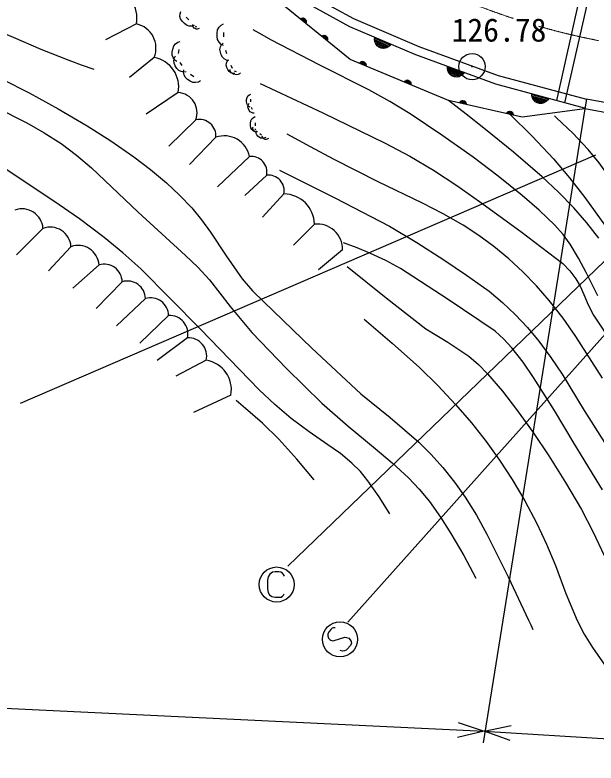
# Model space of a CAD drawing. Units: millimetres, scale not verified. Extents: x 40000 to 680000, y 20000 to 380000.
# Drawn here: x 516286 to 549290, y 234543 to 277016 of the extents above; entities that cross this region are included whole.
import ezdxf
from ezdxf.enums import TextEntityAlignment as Align

# ---------------------------------------------------------------- set-up
doc = ezdxf.new("R2010")
doc.units = ezdxf.units.MM
doc.header["$LTSCALE"] = 1000
doc.linetypes.add('CHAIN', pattern=[18.5, 12, -1.5, 3.5, -1.5])
for name, color, linetype, lineweight in [('M-BGD', 7, 'Continuous', 25), ('M-BMK', 2, 'CHAIN', 13), ('M-STR-STRC', 7, 'Continuous', 25)]:
    doc.layers.add(name, color=color, linetype=linetype, lineweight=lineweight)
doc.styles.add('ＭＳ ゴシック', font='')
doc.styles.get('ＭＳ ゴシック').set_extended_font_data('MS Gothic')

# ---------------------------------------------------------------- blocks, each defined once
blk = doc.blocks.new('BUHIN232')
at = {"color": 7, "linetype": 'Continuous', "lineweight": 25}
for radius in [746, 22.5]:
    blk.add_circle((0, 0), radius, dxfattribs=at)
blk = doc.blocks.new('BUHIN290')
at = {"color": 7, "linetype": 'Continuous', "lineweight": 25}
for p, q in [((-165, 27), (-121, -116)), ((-84, -152), (-155, 79)), ((-139, 110), (-53, -168)), ((-23, -180), (-120, 135)), ((-101, 157), (5, -187)), ((32, -189), (-80, 174))]:
    blk.add_line(p, q, dxfattribs=at)
blk.add_lwpolyline([(59, -191), (10, -189), (-34, -179), (-87, -155), (-123, -120), (-151, -79), (-170, -20), (-169, 29), (-159, 79), (-129, 129), (-98, 163), (-59, 191)], close=True, dxfattribs=at)
blk = doc.blocks.new('BUHIN291')
at = {"color": 7, "linetype": 'Continuous', "lineweight": 25}
for p, q in [((-37, -170), (-171, 32)), ((-164, 66), (-3, -176)), ((29, -179), (-153, 95)), ((-141, 122), (58, -178)), ((84, -172), (-126, 145)), ((-166, -21), (-84, -145))]:
    blk.add_line(p, q, dxfattribs=at)
blk.add_lwpolyline([(110, -167), (63, -179), (18, -181), (-40, -173), (-84, -150), (-123, -119), (-157, -67), (-171, -20), (-175, 30), (-160, 87), (-141, 129), (-110, 167)], close=True, dxfattribs=at)
blk = doc.blocks.new('BUHIN292')
at = {"color": 7, "linetype": 'Continuous', "lineweight": 25}
for p, q in [((-8, -174), (-174, 2)), ((-173, 38), (27, -174)), ((59, -171), (-167, 68)), ((-160, 97), (87, -165)), ((112, -155), (-149, 121)), ((-160, -49), (-58, -157))]:
    blk.add_line(p, q, dxfattribs=at)
blk.add_lwpolyline([(137, -145), (93, -165), (49, -175), (-10, -177), (-58, -162), (-101, -138), (-143, -93), (-165, -48), (-178, 0), (-172, 59), (-160, 103), (-137, 145)], close=True, dxfattribs=at)
blk = doc.blocks.new('BUHIN254')
at = {"color": 7, "linetype": 'Continuous', "lineweight": 25}
blk.add_lwpolyline([(-133, -703), (-65, -747), (17, -761), (123, -754), (273, -714), (390, -646), (477, -546), (511, -423), (486, -310), (462, -239), (398, -153), (316, -118), (-292, 46), (-373, 118), (-444, 228), (-465, 347), (-456, 448), (-411, 553), (-273, 636), (-51, 695), (50, 707), (153, 688), (250, 636), (347, 543)], dxfattribs=at)
blk.add_circle((0, 0), 995, dxfattribs=at)

msp = doc.modelspace()

# ---------------------------------------------------------------- linework, layer by layer
at = {"layer": 'M-BGD'}
for p, q in [((549038, 281086), (547044, 272162)), ((547521, 272033), (549560, 280967)), ((535533, 276795), (530055, 279805)), ((535314, 276345), (529791, 279380)), ((535330, 274495), (530473, 278430)), ((523192, 276506), (521423, 275595)), ((526012, 276892), (526163, 276734)), ((539239, 275211), (535533, 276795)), ((526530, 276388), (526601, 276340)), ((539055, 274746), (535314, 276345)), ((528133, 276016), (528133, 275771)), ((537597, 275301), (536723, 275675)), ((536721, 275607), (537549, 275254)), ((537490, 275211), (536734, 275534)), ((536750, 275459), (537419, 275173)), ((537340, 275139), (536783, 275377)), ((536867, 275273), (537209, 275127)), ((525594, 275056), (525555, 274826)), ((528240, 275021), (528304, 274824)), ((543758, 273568), (539239, 275211)), ((524195, 274602), (522790, 273464)), ((540917, 272169), (535330, 274495)), ((543607, 273091), (539055, 274746)), ((525648, 274325), (525767, 274143)), ((528556, 274159), (528628, 274001)), ((541756, 273697), (540863, 274022)), ((540865, 273955), (541711, 273647)), ((526258, 273655), (526449, 273529)), ((528740, 273847), (528859, 273808)), ((541654, 273601), (540882, 273883)), ((540902, 273808), (541586, 273560)), ((541508, 273522), (540940, 273728)), ((541029, 273629), (541379, 273502)), ((548768, 272214), (543758, 273568)), ((548638, 271731), (543607, 273091)), ((525561, 272607), (523747, 271377)), ((546564, 272227), (545647, 272475)), ((545655, 272408), (546524, 272173)), ((546472, 272122), (545678, 272337)), ((545705, 272265), (546407, 272075)), ((529668, 272227), (529660, 272076)), ((545089, 271220), (540917, 272169)), ((546333, 272030), (545749, 272188)), ((545846, 272097), (546205, 272000)), ((548756, 272243), (548649, 271694)), ((550785, 271850), (548756, 272243)), ((529709, 271778), (529765, 271668)), ((548649, 271694), (542877, 235684)), ((548649, 271694), (545089, 271220)), ((550703, 271296), (548649, 271694)), ((526563, 271065), (525022, 269564)), ((529912, 270556), (529960, 270501)), ((529925, 270897), (529925, 270722)), ((530191, 270285), (530287, 270206)), ((527699, 270069), (526204, 268522)), ((530474, 270081), (530545, 270058)), ((529608, 268983), (527796, 267254)), ((556061, 269096), (531789, 245722)), ((535184, 242537), (558860, 269035)), ((530587, 267918), (529340, 266758)), ((531565, 266853), (530342, 265534)), ((533293, 265131), (532115, 263949)), ((517878, 264898), (516374, 263388)), ((519469, 263860), (518184, 262488)), ((534885, 263682), (533525, 262544)), ((521060, 262822), (519583, 261504)), ((522378, 261866), (520901, 260356)), ((523695, 260909), (522054, 259371)), ((525012, 259953), (523371, 258388)), ((526083, 258681), (524359, 257403)), ((527154, 257409), (525430, 256501)), ((528556, 255438), (526420, 254448)), ((434935, 241562), (542941, 236344)), ((542941, 236344), (572918, 234543))]:
    msp.add_line(p, q, dxfattribs=at)
for points in [[(512192, 277042), (514063, 276555), (515125, 276183), (516179, 275750), (517750, 275069), (519351, 274441), (520056, 274187), (520772, 273936)], [(526464, 276418), (526340, 276379), (526176, 276388), (526039, 276428), (525909, 276526), (525795, 276644), (525696, 276788), (525659, 276933), (525667, 277084), (525710, 277208)], [(528134, 275280), (528002, 275344), (527876, 275479), (527796, 275617), (527765, 275798), (527765, 275982), (527795, 276175), (527877, 276323), (528000, 276440), (528132, 276507)], [(526744, 276246), (526700, 276220), (526636, 276209), (526581, 276213), (526522, 276239), (526469, 276274), (526419, 276320), (526392, 276373), (526381, 276431), (526387, 276482)], [(549391, 261074), (548725, 262388), (548299, 263216), (547824, 264009), (547416, 264558), (546952, 265079), (546051, 265938), (545101, 266760), (543723, 267873), (542311, 268936), (540541, 270189), (538728, 271399), (537581, 272105), (536395, 272765), (533601, 274157), (530828, 275605), (530320, 275884), (529812, 276163)], [(525477, 274367), (525364, 274448), (525267, 274595), (525215, 274737), (525215, 274911), (525244, 275083), (525304, 275259), (525405, 275384), (525538, 275473), (525672, 275515)], [(528431, 274428), (528308, 274446), (528172, 274522), (528072, 274612), (528000, 274750), (527952, 274899), (527927, 275062), (527955, 275203), (528024, 275329), (528112, 275417)], [(526005, 273780), (525876, 273763), (525718, 273802), (525591, 273866), (525481, 273985), (525391, 274122), (525320, 274280), (525310, 274429), (525345, 274575), (525410, 274689)], [(528771, 273684), (528667, 273687), (528546, 273738), (528455, 273803), (528382, 273911), (528329, 274030), (528292, 274163), (528302, 274282), (528348, 274393), (528413, 274475)], [(526829, 273276), (526711, 273207), (526542, 273179), (526394, 273188), (526238, 273258), (526095, 273352), (525961, 273476), (525889, 273616), (525862, 273771), (525878, 273908)], [(529097, 273729), (529044, 273676), (528959, 273636), (528879, 273620), (528786, 273634), (528697, 273664), (528609, 273709), (528551, 273773), (528514, 273851), (528502, 273926)], [(515592, 273352), (517100, 272589), (518749, 271684), (520379, 270719), (521725, 269866), (523033, 268965), (523979, 268247), (524888, 267480), (525628, 266789), (526325, 266057), (526881, 265389), (527396, 264675), (528275, 263332), (529199, 262031), (529786, 261357), (530420, 260722), (533150, 258091), (535923, 255503), (537590, 254160), (539224, 252765), (539927, 252069), (540594, 251323), (541248, 250499), (541855, 249639), (542494, 248611), (543086, 247544), (544295, 245119), (545454, 242660), (545581, 242389), (545707, 242117)], [(530217, 273129), (533774, 271463), (537321, 269735), (538706, 268994), (540063, 268201), (541380, 267342), (542663, 266434), (545025, 264715), (547399, 262912), (547796, 262494), (548142, 262043), (548396, 261612), (548598, 261151), (548838, 260551), (549137, 259965), (550234, 258338)], [(529645, 271775), (529566, 271819), (529493, 271905), (529449, 271993), (529436, 272104), (529441, 272217), (529466, 272335), (529521, 272423), (529600, 272490), (529683, 272528)], [(529876, 271446), (529802, 271445), (529714, 271478), (529647, 271522), (529592, 271597), (529551, 271680), (529521, 271774), (529525, 271859), (529554, 271940), (529598, 272000)], [(549455, 264336), (548767, 265219), (548027, 266071), (547156, 266964), (546235, 267822), (544597, 269230), (542912, 270598), (541917, 271386), (540917, 272169)], [(515189, 271786), (516969, 270886), (517950, 270328), (518905, 269715), (519787, 269052), (520641, 268335), (523289, 265829), (525982, 263363), (526680, 262693), (527333, 261983), (528516, 260463), (529744, 258981), (531711, 256952), (533720, 254967), (535204, 253667), (536738, 252402), (537705, 251596), (538638, 250739), (539252, 250084), (539823, 249388), (540462, 248502), (541051, 247582), (541774, 246327), (542468, 245043)], [(529926, 270374), (529832, 270420), (529742, 270515), (529686, 270613), (529664, 270742), (529663, 270872), (529685, 271009), (529743, 271114), (529830, 271197), (529924, 271245)], [(544398, 271377), (545656, 270131), (546869, 268846), (547777, 267770), (548645, 266647), (549826, 265033)], [(559167, 257330), (558460, 257513), (557777, 257752), (557290, 257998), (556821, 258303), (556287, 258731), (555782, 259214), (555181, 259881), (554624, 260589), (553881, 261667), (553183, 262787), (551639, 265325), (550044, 267832), (549470, 268626), (548851, 269381), (547978, 270297), (547052, 271180), (546994, 271235), (546928, 271296)], [(530055, 270390), (530013, 270379), (529958, 270385), (529913, 270401), (529871, 270435), (529835, 270477), (529805, 270527), (529795, 270576), (529800, 270626), (529817, 270667)], [(530477, 270048), (530410, 270017), (530317, 270012), (530237, 270025), (530157, 270072), (530086, 270131), (530021, 270205), (529990, 270285), (529985, 270370), (530001, 270443)], [(549653, 256396), (548150, 258767), (547415, 259798), (546630, 260795), (545906, 261628), (545130, 262430), (544334, 263167), (543491, 263866), (542636, 264496), (541749, 265075), (540607, 265731), (539435, 266336), (536915, 267540), (534416, 268801), (533080, 269521), (531741, 270256)], [(530688, 270011), (530656, 269979), (530605, 269955), (530557, 269945), (530501, 269954), (530448, 269971), (530395, 269999), (530360, 270037), (530338, 270084), (530331, 270129)], [(537579, 248684), (536979, 249649), (536335, 250569), (535904, 251088), (535425, 251571), (534768, 252113), (534060, 252619), (532993, 253342), (531965, 254111), (531049, 254899), (530165, 255738), (526815, 259196), (523430, 262605), (522411, 263514), (521348, 264383), (519944, 265437), (518493, 266452), (515667, 268316)], [(531308, 268195), (534446, 266634), (537559, 265018), (539110, 264095), (540641, 263115), (541939, 262248), (543211, 261328), (543972, 260695), (544695, 260016), (545390, 259280), (546046, 258497), (546729, 257572), (547363, 256613), (548611, 254551), (549905, 252530)], [(549652, 250057), (548054, 252679), (546924, 254568), (545738, 256433), (545146, 257296), (544507, 258119), (544055, 258610), (543564, 259056), (540890, 260860), (538179, 262616), (537348, 263073), (536483, 263479), (535718, 263790), (534948, 264075)], [(535151, 262741), (537371, 260947), (539632, 259199), (540864, 258444), (542064, 257638), (542615, 257168), (543134, 256645), (543978, 255650), (544782, 254608), (545725, 253314), (546615, 251990), (547565, 250476), (548462, 248931), (549131, 247651), (549751, 246332)], [(536123, 259736), (537714, 258388), (539266, 256994), (540308, 255973), (541314, 254902), (542208, 253865), (543056, 252791), (543814, 251736), (544527, 250639), (545241, 249424), (545901, 248179), (546471, 246978), (546987, 245751), (547578, 244175), (548221, 242629), (548625, 241854), (549088, 241099), (550218, 239483), (551357, 237882)], [(533288, 250631), (532304, 251802), (531270, 252938), (530344, 253831), (529376, 254681), (529109, 254908), (528842, 255134)], [(531588, 245154), (531548, 245249), (531478, 245319), (531383, 245374), (531268, 245404), (531073, 245404), (530918, 245374), (530758, 245264), (530663, 245124), (530623, 244924), (530623, 244434), (530663, 244224), (530738, 244099), (530883, 243994), (531063, 243954), (531253, 243954), (531398, 243969), (531473, 244014), (531543, 244079), (531573, 244149)], [(541463, 236847), (542941, 236344), (541422, 235990)], [(544412, 235824), (542941, 236344), (544464, 236681)]]:
    msp.add_lwpolyline(points, dxfattribs=at)
for points in [[(537644, 275349), (537562, 275259), (537471, 275192), (537338, 275129), (537213, 275117), (537091, 275129), (536948, 275190), (536855, 275270), (536777, 275369), (536731, 275508), (536714, 275622), (536725, 275742)], [(541801, 273748), (541724, 273653), (541637, 273581), (541507, 273511), (541383, 273492), (541260, 273497), (541115, 273550), (541017, 273626), (540934, 273720), (540880, 273856), (540857, 273969), (540861, 274089)], [(546605, 272281), (546536, 272180), (546455, 272101), (546333, 272020), (546211, 271991), (546087, 271985), (545938, 272026), (545834, 272093), (545744, 272179), (545678, 272311), (545646, 272421), (545640, 272541)]]:
    msp.add_lwpolyline(points, close=True, dxfattribs=at)
msp.add_circle((531148, 244679), 995, dxfattribs=at)
for centre, radius, start, end in [((521333, 276808), 1883, 350.7881, 76.2544), ((522890, 275131), 1408, 337.9226, 77.5962), ((523879, 272920), 1711, 349.4584, 79.3422), ((525484, 271461), 1149, 339.8886, 86.1487), ((526758, 270141), 945, 355.6355, 101.8958), ((528182, 268695), 1456, 11.4042, 109.3329), ((529698, 268084), 904, 349.4385, 95.6987), ((530677, 267019), 904, 349.4385, 95.6987), ((531555, 265115), 1738, 0.5381, 89.6887), ((516693, 264821), 1188, 3.7516, 110.0118), ((533477, 263735), 1409, 357.8501, 97.5043), ((518284, 263783), 1188, 3.7516, 110.0118), ((519876, 262744), 1188, 3.7516, 110.0118), ((521360, 261850), 1017, 0.885, 107.1453), ((522678, 260894), 1017, 0.885, 107.1453), ((523995, 259937), 1017, 0.885, 107.1453), ((525071, 258915), 1039, 346.9702, 93.2304), ((526142, 257643), 1039, 346.9702, 93.2304), ((526868, 255721), 1711, 350.4833, 80.366)]:
    msp.add_arc(centre, radius, start, end, dxfattribs=at)
at = {"layer": 'M-BMK'}
msp.add_arc((557057, 314827), 40000, 234.6465, 283.7222, dxfattribs=at)
at = {"layer": 'M-STR-STRC'}
msp.add_line((549267, 269053), (516587, 254965), dxfattribs=at)

# ---------------------------------------------------------------- block references
at = {"layer": 'M-BGD', "rotation": 213.85878}
for name, p in [('BUHIN290', (532645, 276670)), ('BUHIN290', (533857, 275688)), ('BUHIN232', (542247, 274086)), ('BUHIN291', (536036, 274201)), ('BUHIN291', (538582, 273141)), ('BUHIN292', (541724, 271985)), ('BUHIN292', (544398, 271377)), ('BUHIN254', (534748, 241569))]:
    msp.add_blockref(name, p, dxfattribs=at)

# ---------------------------------------------------------------- texts
at = {"layer": 'M-BGD', "style": 'ＭＳ ゴシック'}
msp.add_text('126.78', height=1320, dxfattribs=at).set_placement((541084, 275108), align=Align.BOTTOM_LEFT)

doc.saveas('drawing.dxf')
